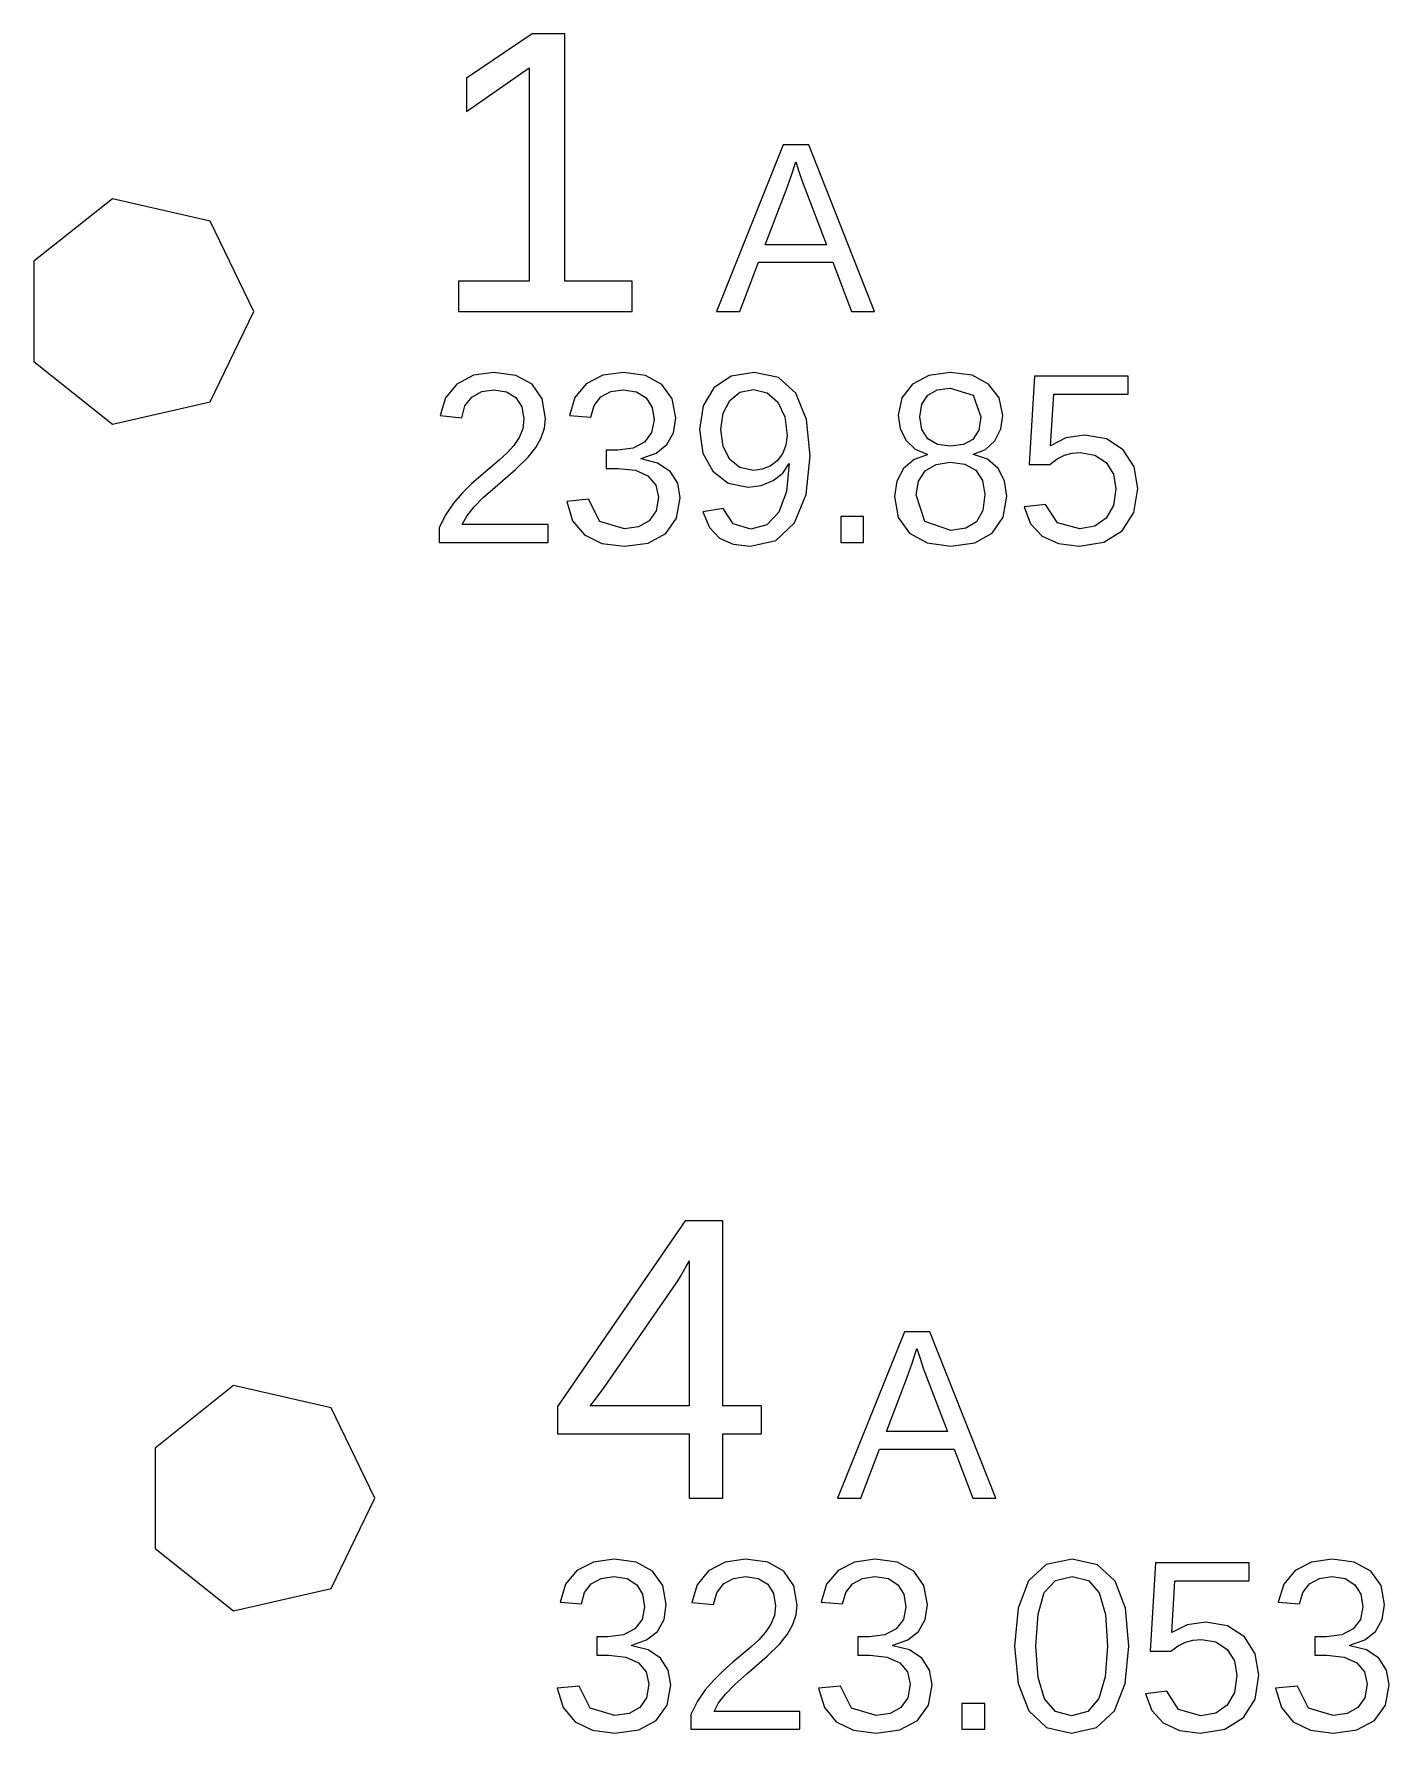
# Model space of a CAD drawing. Header units: metres. Extents: x 9 to 277, y -2 to 247.
# Drawn here: x 103.73 to 127.18, y 146.09 to 175.49 of the extents above; entities that cross this region are included whole.
import ezdxf

# ---------------------------------------------------------------- set-up
doc = ezdxf.new("R2010")
doc.units = ezdxf.units.M

msp = doc.modelspace()

# ---------------------------------------------------------------- linework, layer by layer
for p, q in [((112.35, 175.49), (111.216, 174.725)), ((112.916, 175.49), (112.35, 175.49)), ((112.916, 171.211), (112.916, 175.49)), ((111.216, 174.146), (112.299, 174.905)), ((111.216, 174.725), (111.216, 174.146)), ((112.299, 174.905), (112.299, 171.211)), ((116.699, 173.57), (115.542, 170.69)), ((117.14, 173.57), (116.699, 173.57)), ((118.278, 170.69), (117.14, 173.57)), ((116.834, 173.028), (116.914, 173.278)), ((116.914, 173.278), (116.968, 173.109)), ((116.747, 172.786), (116.834, 173.028)), ((116.968, 173.109), (117.024, 172.94)), ((117.024, 172.94), (117.444, 171.842)), ((105.089, 172.64), (103.732, 171.558)), ((106.781, 172.253), (105.089, 172.64)), ((116.386, 171.842), (116.747, 172.786)), ((107.534, 170.69), (106.781, 172.253)), ((117.444, 171.842), (116.386, 171.842)), ((103.732, 171.558), (103.732, 169.822)), ((115.944, 170.69), (116.269, 171.539)), ((116.269, 171.539), (117.558, 171.539)), ((117.558, 171.539), (117.881, 170.69)), ((112.299, 171.211), (111.076, 171.211)), ((111.076, 171.211), (111.076, 170.69)), ((114.084, 171.211), (112.916, 171.211)), ((114.084, 170.69), (114.084, 171.211)), ((106.781, 169.126), (107.534, 170.69)), ((111.076, 170.69), (114.084, 170.69)), ((115.542, 170.69), (115.944, 170.69)), ((117.881, 170.69), (118.278, 170.69)), ((103.732, 169.822), (105.089, 168.74)), ((111.049, 169.431), (110.852, 169.193)), ((111.335, 169.583), (111.049, 169.431)), ((111.691, 169.634), (111.335, 169.583)), ((112.072, 169.582), (111.691, 169.634)), ((112.353, 169.427), (112.072, 169.582)), ((112.527, 169.176), (112.353, 169.427)), ((113.29, 169.437), (113.092, 169.201)), ((113.576, 169.585), (113.29, 169.437)), ((113.933, 169.634), (113.576, 169.585)), ((114.314, 169.582), (113.933, 169.634)), ((114.599, 169.426), (114.314, 169.582)), ((114.777, 169.178), (114.599, 169.426)), ((115.499, 169.369), (115.31, 169.055)), ((115.799, 169.568), (115.499, 169.369)), ((116.197, 169.634), (115.799, 169.568)), ((116.614, 169.544), (116.197, 169.634)), ((116.917, 169.273), (116.614, 169.544)), ((118.932, 169.428), (118.75, 169.191)), ((119.218, 169.582), (118.932, 169.428)), ((119.587, 169.634), (119.218, 169.582)), ((119.362, 169.331), (119.587, 169.362)), ((119.964, 169.583), (119.587, 169.634)), ((119.587, 169.362), (119.983, 169.238)), ((120.251, 169.432), (119.964, 169.583)), ((120.434, 169.195), (120.251, 169.432)), ((121.046, 169.57), (120.951, 168.041)), ((122.666, 169.57), (121.046, 169.57)), ((122.666, 169.259), (122.666, 169.57)), ((105.089, 168.74), (106.781, 169.126)), ((110.852, 169.193), (110.759, 168.885)), ((111.19, 169.053), (111.309, 169.206)), ((111.309, 169.206), (111.48, 169.301)), ((111.48, 169.301), (111.691, 169.333)), ((111.691, 169.333), (111.908, 169.3)), ((111.908, 169.3), (112.072, 169.2)), ((112.072, 169.2), (112.175, 169.04)), ((112.585, 168.838), (112.527, 169.176)), ((113.092, 169.201), (113, 168.888)), ((113.423, 169.06), (113.54, 169.209)), ((113.54, 169.209), (113.712, 169.302)), ((113.712, 169.302), (113.929, 169.333)), ((113.929, 169.333), (114.16, 169.298)), ((114.16, 169.298), (114.327, 169.192)), ((114.327, 169.192), (114.427, 169.026)), ((114.837, 168.848), (114.777, 169.178)), ((115.657, 168.929), (115.771, 169.149)), ((115.771, 169.149), (115.949, 169.29)), ((115.949, 169.29), (116.184, 169.337)), ((116.184, 169.337), (116.422, 169.282)), ((116.422, 169.282), (116.606, 169.118)), ((116.606, 169.118), (116.723, 168.864)), ((117.1, 168.821), (116.917, 169.273)), ((118.75, 169.191), (118.689, 168.891)), ((119.063, 168.867), (119.097, 169.083)), ((119.097, 169.083), (119.197, 169.238)), ((119.197, 169.238), (119.362, 169.331)), ((119.983, 169.238), (120.115, 168.867)), ((120.495, 168.887), (120.434, 169.195)), ((121.325, 168.363), (121.379, 169.259)), ((121.379, 169.259), (122.666, 169.259)), ((110.759, 168.885), (111.133, 168.85)), ((111.133, 168.85), (111.19, 169.053)), ((112.175, 169.04), (112.209, 168.826)), ((112.209, 168.826), (112.189, 168.658)), ((112.566, 168.669), (112.585, 168.838)), ((113, 168.888), (113.368, 168.86)), ((113.368, 168.86), (113.423, 169.06)), ((114.461, 168.81), (114.42, 168.592)), ((114.427, 169.026), (114.461, 168.81)), ((114.799, 168.59), (114.837, 168.848)), ((115.31, 169.055), (115.248, 168.643)), ((115.62, 168.643), (115.657, 168.929)), ((116.723, 168.864), (116.763, 168.539)), ((117.162, 168.188), (117.1, 168.821)), ((118.689, 168.891), (118.723, 168.658)), ((119.098, 168.646), (119.063, 168.867)), ((120.115, 168.867), (120.082, 168.633)), ((120.461, 168.654), (120.495, 168.887)), ((112.129, 168.508), (112.037, 168.371)), ((112.189, 168.658), (112.129, 168.508)), ((112.415, 168.335), (112.509, 168.502)), ((112.509, 168.502), (112.566, 168.669)), ((114.42, 168.592), (114.296, 168.428)), ((114.684, 168.385), (114.799, 168.59)), ((115.248, 168.643), (115.305, 168.238)), ((115.657, 168.351), (115.62, 168.643)), ((116.763, 168.539), (116.743, 168.372)), ((118.723, 168.658), (118.823, 168.457)), ((119.201, 168.485), (119.098, 168.646)), ((119.368, 168.387), (119.201, 168.485)), ((120.082, 168.633), (119.981, 168.475)), ((120.359, 168.452), (120.461, 168.654)), ((121.59, 168.5), (121.325, 168.363)), ((121.913, 168.546), (121.59, 168.5)), ((122.29, 168.482), (121.913, 168.546)), ((122.582, 168.291), (122.29, 168.482)), ((111.92, 168.24), (111.783, 168.113)), ((112.037, 168.371), (111.92, 168.24)), ((112.283, 168.168), (112.415, 168.335)), ((113.833, 168.29), (113.635, 168.29)), ((113.635, 168.29), (113.635, 167.973)), ((114.098, 168.324), (113.833, 168.29)), ((114.296, 168.428), (114.098, 168.324)), ((114.24, 168.144), (114.496, 168.236)), ((114.496, 168.236), (114.684, 168.385)), ((115.305, 168.238), (115.478, 167.922)), ((115.771, 168.127), (115.657, 168.351)), ((116.685, 168.225), (116.593, 168.103)), ((116.743, 168.372), (116.685, 168.225)), ((117.095, 167.522), (117.162, 168.188)), ((118.823, 168.457), (118.983, 168.304)), ((119.19, 168.208), (118.964, 168.127)), ((118.983, 168.304), (119.19, 168.216)), ((119.19, 168.216), (119.19, 168.208)), ((119.591, 168.354), (119.368, 168.387)), ((119.817, 168.384), (119.591, 168.354)), ((119.981, 168.475), (119.817, 168.384)), ((119.989, 168.22), (120.199, 168.301)), ((119.989, 168.212), (119.989, 168.22)), ((120.232, 168.129), (119.989, 168.212)), ((120.199, 168.301), (120.359, 168.452)), ((121.436, 168.137), (121.563, 168.2)), ((121.563, 168.2), (121.695, 168.235)), ((121.695, 168.235), (121.837, 168.247)), ((121.837, 168.247), (122.09, 168.203)), ((122.09, 168.203), (122.285, 168.073)), ((122.77, 167.997), (122.582, 168.291)), ((111.783, 168.113), (111.468, 167.851)), ((111.712, 167.65), (112.066, 167.955)), ((112.066, 167.955), (112.283, 168.168)), ((113.635, 167.973), (113.841, 167.973)), ((113.841, 167.973), (114.138, 167.94)), ((114.138, 167.94), (114.357, 167.841)), ((114.24, 168.136), (114.24, 168.144)), ((114.524, 168.064), (114.24, 168.136)), ((114.738, 167.919), (114.524, 168.064)), ((114.871, 167.714), (114.738, 167.919)), ((115.478, 167.922), (115.747, 167.718)), ((115.948, 167.985), (115.771, 168.127)), ((116.18, 167.938), (115.948, 167.985)), ((116.332, 167.957), (116.18, 167.938)), ((116.473, 168.013), (116.332, 167.957)), ((116.593, 168.103), (116.473, 168.013)), ((116.69, 167.889), (116.8, 168.054)), ((116.8, 168.054), (116.751, 167.572)), ((118.781, 167.969), (118.662, 167.75)), ((118.964, 168.127), (118.781, 167.969)), ((119.039, 167.75), (119.155, 167.929)), ((119.155, 167.929), (119.341, 168.042)), ((119.341, 168.042), (119.587, 168.08)), ((119.587, 168.08), (119.84, 168.045)), ((119.84, 168.045), (120.028, 167.939)), ((120.028, 167.939), (120.147, 167.765)), ((120.414, 167.972), (120.232, 168.129)), ((120.528, 167.755), (120.414, 167.972)), ((120.951, 168.041), (121.309, 168.041)), ((121.309, 168.041), (121.436, 168.137)), ((122.285, 168.073), (122.41, 167.873)), ((122.832, 167.627), (122.77, 167.997)), ((111.305, 167.707), (111.146, 167.549)), ((111.468, 167.851), (111.305, 167.707)), ((111.503, 167.466), (111.712, 167.65)), ((114.357, 167.841), (114.491, 167.683)), ((114.491, 167.683), (114.536, 167.474)), ((114.916, 167.462), (114.871, 167.714)), ((115.747, 167.718), (116.093, 167.65)), ((116.093, 167.65), (116.317, 167.677)), ((116.317, 167.677), (116.523, 167.76)), ((116.523, 167.76), (116.69, 167.889)), ((118.662, 167.75), (118.622, 167.485)), ((119, 167.514), (119.039, 167.75)), ((120.147, 167.765), (120.186, 167.523)), ((120.566, 167.489), (120.528, 167.755)), ((122.41, 167.873), (122.452, 167.619)), ((122.452, 167.619), (122.411, 167.33)), ((122.765, 167.21), (122.832, 167.627)), ((110.993, 167.373), (110.856, 167.175)), ((111.146, 167.549), (110.993, 167.373)), ((111.342, 167.301), (111.503, 167.466)), ((113.33, 167.437), (112.952, 167.402)), ((112.952, 167.402), (113.053, 167.065)), ((113.521, 167.056), (113.33, 167.437)), ((114.536, 167.474), (114.497, 167.236)), ((114.853, 167.108), (114.916, 167.462)), ((116.751, 167.572), (116.62, 167.215)), ((116.894, 167.03), (117.095, 167.522)), ((118.622, 167.485), (118.687, 167.12)), ((119.15, 167.053), (119, 167.514)), ((120.186, 167.523), (120.15, 167.242)), ((120.504, 167.126), (120.566, 167.489)), ((121.237, 167.35), (120.868, 167.307)), ((120.868, 167.307), (120.978, 167.015)), ((121.442, 167.031), (121.237, 167.35)), ((122.411, 167.33), (122.286, 167.11)), ((110.856, 167.175), (110.742, 166.948)), ((111.144, 167.001), (111.224, 167.148)), ((111.224, 167.148), (111.342, 167.301)), ((113.053, 167.065), (113.258, 166.822)), ((113.949, 166.929), (113.521, 167.056)), ((114.379, 167.066), (114.193, 166.963)), ((114.497, 167.236), (114.379, 167.066)), ((114.665, 166.844), (114.853, 167.108)), ((115.656, 167.278), (115.307, 167.223)), ((115.307, 167.223), (115.422, 166.951)), ((115.83, 167.01), (115.656, 167.278)), ((116.136, 166.921), (115.83, 167.01)), ((116.62, 167.215), (116.413, 166.994)), ((116.569, 166.727), (116.894, 167.03)), ((118.088, 167.138), (117.692, 167.138)), ((117.692, 167.138), (117.692, 166.69)), ((118.088, 166.69), (118.088, 167.138)), ((118.687, 167.12), (118.88, 166.849)), ((119.599, 166.9), (119.15, 167.053)), ((120.041, 167.049), (119.858, 166.937)), ((120.15, 167.242), (120.041, 167.049)), ((120.315, 166.853), (120.504, 167.126)), ((120.978, 167.015), (121.177, 166.801)), ((121.828, 166.925), (121.442, 167.031)), ((122.286, 167.11), (122.089, 166.971)), ((122.564, 166.893), (122.765, 167.21)), ((110.742, 166.948), (110.742, 166.69)), ((112.63, 167.001), (111.144, 167.001)), ((112.63, 166.69), (112.63, 167.001)), ((113.258, 166.822), (113.56, 166.675)), ((114.193, 166.963), (113.949, 166.929)), ((114.36, 166.68), (114.665, 166.844)), ((115.422, 166.951), (115.595, 166.767)), ((115.595, 166.767), (115.829, 166.661)), ((116.13, 166.626), (116.569, 166.727)), ((116.413, 166.994), (116.136, 166.921)), ((118.88, 166.849), (119.188, 166.682)), ((119.858, 166.937), (119.599, 166.9)), ((120.01, 166.683), (120.315, 166.853)), ((121.177, 166.801), (121.461, 166.67)), ((122.089, 166.971), (121.828, 166.925)), ((122.244, 166.693), (122.564, 166.893)), ((110.742, 166.69), (112.63, 166.69)), ((113.56, 166.675), (113.949, 166.626)), ((113.949, 166.626), (114.36, 166.68)), ((115.829, 166.661), (116.13, 166.626)), ((117.692, 166.69), (118.088, 166.69)), ((119.188, 166.682), (119.595, 166.626)), ((119.595, 166.626), (120.01, 166.683)), ((121.461, 166.67), (121.821, 166.626)), ((121.821, 166.626), (122.244, 166.693)), ((115.002, 154.951), (112.791, 151.74)), ((115.65, 154.951), (115.002, 154.951)), ((115.65, 151.751), (115.65, 154.951)), ((114.92, 153.986), (115.025, 154.172)), ((115.025, 154.172), (115.057, 154.231)), ((115.057, 154.231), (115.071, 154.26)), ((115.071, 154.26), (115.071, 151.751)), ((113.598, 152.068), (114.84, 153.859)), ((114.84, 153.859), (114.875, 153.912)), ((114.875, 153.912), (114.92, 153.986)), ((118.795, 153.031), (117.638, 150.151)), ((119.236, 153.031), (118.795, 153.031)), ((120.374, 150.151), (119.236, 153.031)), ((118.93, 152.489), (119.01, 152.739)), ((119.01, 152.739), (119.064, 152.57)), ((118.843, 152.247), (118.93, 152.489)), ((119.064, 152.57), (119.121, 152.401)), ((119.121, 152.401), (119.54, 151.303)), ((107.185, 152.101), (105.828, 151.019)), ((108.877, 151.715), (107.185, 152.101)), ((113.412, 151.818), (113.598, 152.068)), ((118.482, 151.303), (118.843, 152.247)), ((112.791, 151.74), (112.791, 151.267)), ((113.357, 151.751), (113.412, 151.818)), ((115.071, 151.751), (113.357, 151.751)), ((116.324, 151.751), (115.65, 151.751)), ((116.324, 151.267), (116.324, 151.751)), ((109.63, 150.151), (108.877, 151.715)), ((112.791, 151.267), (115.071, 151.267)), ((115.071, 151.267), (115.071, 150.151)), ((115.65, 151.267), (116.324, 151.267)), ((115.65, 150.151), (115.65, 151.267)), ((119.54, 151.303), (118.482, 151.303)), ((105.828, 151.019), (105.828, 149.283)), ((118.04, 150.151), (118.365, 151)), ((118.365, 151), (119.654, 151)), ((119.654, 151), (119.977, 150.151)), ((108.877, 148.587), (109.63, 150.151)), ((115.071, 150.151), (115.65, 150.151)), ((117.638, 150.151), (118.04, 150.151)), ((119.977, 150.151), (120.374, 150.151)), ((105.828, 149.283), (107.185, 148.201)), ((113.769, 149.095), (113.412, 149.046)), ((114.15, 149.043), (113.769, 149.095)), ((116.047, 149.095), (115.691, 149.044)), ((116.428, 149.043), (116.047, 149.095)), ((118.289, 149.095), (117.932, 149.046)), ((118.67, 149.043), (118.289, 149.095)), ((121.697, 149.095), (121.249, 149.001)), ((122.135, 149), (121.697, 149.095)), ((126.197, 149.095), (125.84, 149.046)), ((126.578, 149.043), (126.197, 149.095)), ((113.126, 148.898), (112.929, 148.662)), ((113.412, 149.046), (113.126, 148.898)), ((113.548, 148.763), (113.765, 148.794)), ((113.765, 148.794), (113.997, 148.759)), ((114.435, 148.887), (114.15, 149.043)), ((114.614, 148.639), (114.435, 148.887)), ((115.405, 148.892), (115.208, 148.654)), ((115.691, 149.044), (115.405, 148.892)), ((115.836, 148.762), (116.047, 148.794)), ((116.047, 148.794), (116.264, 148.761)), ((116.709, 148.888), (116.428, 149.043)), ((116.883, 148.637), (116.709, 148.888)), ((117.646, 148.898), (117.448, 148.662)), ((117.932, 149.046), (117.646, 148.898)), ((118.068, 148.763), (118.285, 148.794)), ((118.285, 148.794), (118.516, 148.759)), ((118.955, 148.887), (118.67, 149.043)), ((119.133, 148.639), (118.955, 148.887)), ((121.249, 149.001), (120.939, 148.719)), ((121.409, 148.728), (121.697, 148.798)), ((121.697, 148.798), (121.977, 148.727)), ((122.44, 148.715), (122.135, 149)), ((123.142, 149.031), (123.047, 147.502)), ((124.762, 149.031), (123.142, 149.031)), ((124.762, 148.72), (124.762, 149.031)), ((125.554, 148.898), (125.357, 148.662)), ((125.84, 149.046), (125.554, 148.898)), ((125.976, 148.763), (126.193, 148.794)), ((126.193, 148.794), (126.424, 148.759)), ((126.863, 148.887), (126.578, 149.043)), ((127.042, 148.639), (126.863, 148.887)), ((107.185, 148.201), (108.877, 148.587)), ((112.929, 148.662), (112.836, 148.349)), ((113.204, 148.321), (113.259, 148.521)), ((113.259, 148.521), (113.376, 148.67)), ((113.376, 148.67), (113.548, 148.763)), ((113.997, 148.759), (114.163, 148.653)), ((114.163, 148.653), (114.264, 148.488)), ((114.264, 148.488), (114.297, 148.271)), ((114.673, 148.309), (114.614, 148.639)), ((115.208, 148.654), (115.115, 148.346)), ((115.489, 148.311), (115.546, 148.515)), ((115.546, 148.515), (115.665, 148.667)), ((115.665, 148.667), (115.836, 148.762)), ((116.264, 148.761), (116.428, 148.661)), ((116.428, 148.661), (116.531, 148.501)), ((116.531, 148.501), (116.565, 148.287)), ((116.941, 148.299), (116.883, 148.637)), ((117.448, 148.662), (117.356, 148.349)), ((117.724, 148.321), (117.779, 148.521)), ((117.779, 148.521), (117.896, 148.67)), ((117.896, 148.67), (118.068, 148.763)), ((118.516, 148.759), (118.683, 148.653)), ((118.683, 148.653), (118.783, 148.488)), ((118.783, 148.488), (118.817, 148.271)), ((119.193, 148.309), (119.133, 148.639)), ((120.939, 148.719), (120.76, 148.25)), ((121.106, 148.144), (121.215, 148.516)), ((121.215, 148.516), (121.409, 148.728)), ((121.977, 148.727), (122.165, 148.512)), ((122.165, 148.512), (122.273, 148.139)), ((122.62, 148.245), (122.44, 148.715)), ((123.421, 147.824), (123.475, 148.72)), ((123.475, 148.72), (124.762, 148.72)), ((125.357, 148.662), (125.264, 148.349)), ((125.632, 148.321), (125.687, 148.521)), ((125.687, 148.521), (125.804, 148.67)), ((125.804, 148.67), (125.976, 148.763)), ((126.424, 148.759), (126.591, 148.653)), ((126.591, 148.653), (126.692, 148.488)), ((126.692, 148.488), (126.725, 148.271)), ((127.101, 148.309), (127.042, 148.639)), ((112.836, 148.349), (113.204, 148.321)), ((114.297, 148.271), (114.256, 148.054)), ((114.635, 148.051), (114.673, 148.309)), ((115.115, 148.346), (115.489, 148.311)), ((116.565, 148.287), (116.545, 148.119)), ((116.922, 148.131), (116.941, 148.299)), ((117.356, 148.349), (117.724, 148.321)), ((118.817, 148.271), (118.776, 148.054)), ((119.155, 148.051), (119.193, 148.309)), ((120.76, 148.25), (120.7, 147.591)), ((122.68, 147.591), (122.62, 148.245)), ((125.264, 148.349), (125.632, 148.321)), ((126.725, 148.271), (126.684, 148.054)), ((127.063, 148.051), (127.101, 148.309)), ((114.256, 148.054), (114.132, 147.889)), ((114.52, 147.846), (114.635, 148.051)), ((116.485, 147.969), (116.393, 147.832)), ((116.545, 148.119), (116.485, 147.969)), ((116.771, 147.796), (116.865, 147.963)), ((116.865, 147.963), (116.922, 148.131)), ((118.776, 148.054), (118.652, 147.889)), ((119.04, 147.846), (119.155, 148.051)), ((121.069, 147.591), (121.106, 148.144)), ((122.273, 148.139), (122.308, 147.591)), ((123.686, 147.961), (123.421, 147.824)), ((124.009, 148.007), (123.686, 147.961)), ((124.386, 147.943), (124.009, 148.007)), ((124.678, 147.752), (124.386, 147.943)), ((126.684, 148.054), (126.56, 147.889)), ((126.948, 147.846), (127.063, 148.051)), ((113.669, 147.751), (113.471, 147.751)), ((113.471, 147.751), (113.471, 147.434)), ((113.935, 147.786), (113.669, 147.751)), ((114.132, 147.889), (113.935, 147.786)), ((114.076, 147.605), (114.333, 147.697)), ((114.076, 147.597), (114.076, 147.605)), ((114.333, 147.697), (114.52, 147.846)), ((116.276, 147.701), (116.139, 147.574)), ((116.393, 147.832), (116.276, 147.701)), ((116.422, 147.416), (116.639, 147.629)), ((116.639, 147.629), (116.771, 147.796)), ((118.189, 147.751), (117.991, 147.751)), ((117.991, 147.751), (117.991, 147.434)), ((118.454, 147.786), (118.189, 147.751)), ((118.652, 147.889), (118.454, 147.786)), ((118.596, 147.605), (118.852, 147.697)), ((118.596, 147.597), (118.596, 147.605)), ((118.852, 147.697), (119.04, 147.846)), ((123.532, 147.598), (123.659, 147.661)), ((123.659, 147.661), (123.791, 147.696)), ((123.791, 147.696), (123.933, 147.708)), ((123.933, 147.708), (124.186, 147.665)), ((124.186, 147.665), (124.381, 147.534)), ((124.866, 147.459), (124.678, 147.752)), ((126.097, 147.751), (125.899, 147.751)), ((125.899, 147.751), (125.899, 147.434)), ((126.362, 147.786), (126.097, 147.751)), ((126.56, 147.889), (126.362, 147.786)), ((126.504, 147.605), (126.761, 147.697)), ((126.504, 147.597), (126.504, 147.605)), ((126.761, 147.697), (126.948, 147.846)), ((113.471, 147.434), (113.677, 147.434)), ((113.677, 147.434), (113.975, 147.401)), ((113.975, 147.401), (114.193, 147.302)), ((114.361, 147.525), (114.076, 147.597)), ((114.574, 147.38), (114.361, 147.525)), ((114.708, 147.175), (114.574, 147.38)), ((115.824, 147.313), (115.661, 147.168)), ((116.139, 147.574), (115.824, 147.313)), ((116.068, 147.111), (116.422, 147.416)), ((117.991, 147.434), (118.197, 147.434)), ((118.197, 147.434), (118.494, 147.401)), ((118.494, 147.401), (118.713, 147.302)), ((118.88, 147.525), (118.596, 147.597)), ((119.094, 147.38), (118.88, 147.525)), ((119.227, 147.175), (119.094, 147.38)), ((120.7, 147.591), (120.762, 146.943)), ((121.106, 147.05), (121.069, 147.591)), ((122.308, 147.591), (122.271, 147.057)), ((122.617, 146.946), (122.68, 147.591)), ((123.047, 147.502), (123.405, 147.502)), ((123.405, 147.502), (123.532, 147.598)), ((124.381, 147.534), (124.506, 147.334)), ((124.506, 147.334), (124.548, 147.08)), ((124.928, 147.088), (124.866, 147.459)), ((125.899, 147.434), (126.105, 147.434)), ((126.105, 147.434), (126.403, 147.401)), ((126.403, 147.401), (126.621, 147.302)), ((126.789, 147.525), (126.504, 147.597)), ((127.002, 147.38), (126.789, 147.525)), ((127.136, 147.175), (127.002, 147.38)), ((114.193, 147.302), (114.328, 147.144)), ((114.328, 147.144), (114.372, 146.935)), ((114.752, 146.923), (114.708, 147.175)), ((115.661, 147.168), (115.502, 147.01)), ((115.859, 146.927), (116.068, 147.111)), ((118.713, 147.302), (118.847, 147.144)), ((118.847, 147.144), (118.892, 146.935)), ((119.272, 146.923), (119.227, 147.175)), ((121.217, 146.676), (121.106, 147.05)), ((122.271, 147.057), (122.158, 146.682)), ((124.548, 147.08), (124.507, 146.791)), ((124.861, 146.672), (124.928, 147.088)), ((126.621, 147.302), (126.755, 147.144)), ((126.755, 147.144), (126.8, 146.935)), ((127.18, 146.923), (127.136, 147.175)), ((113.166, 146.898), (112.788, 146.863)), ((112.788, 146.863), (112.889, 146.526)), ((113.358, 146.517), (113.166, 146.898)), ((114.372, 146.935), (114.333, 146.698)), ((114.69, 146.569), (114.752, 146.923)), ((115.349, 146.834), (115.212, 146.636)), ((115.502, 147.01), (115.349, 146.834)), ((115.58, 146.609), (115.698, 146.762)), ((115.698, 146.762), (115.859, 146.927)), ((117.686, 146.898), (117.308, 146.863)), ((117.308, 146.863), (117.409, 146.526)), ((117.877, 146.517), (117.686, 146.898)), ((118.892, 146.935), (118.853, 146.698)), ((119.209, 146.569), (119.272, 146.923)), ((120.762, 146.943), (120.946, 146.471)), ((122.428, 146.473), (122.617, 146.946)), ((123.333, 146.811), (122.964, 146.768)), ((122.964, 146.768), (123.074, 146.476)), ((123.538, 146.492), (123.333, 146.811)), ((124.507, 146.791), (124.382, 146.571)), ((125.594, 146.898), (125.216, 146.863)), ((125.216, 146.863), (125.317, 146.526)), ((125.785, 146.517), (125.594, 146.898)), ((126.8, 146.935), (126.761, 146.698)), ((127.117, 146.569), (127.18, 146.923)), ((112.889, 146.526), (113.094, 146.283)), ((113.785, 146.39), (113.358, 146.517)), ((114.215, 146.527), (114.03, 146.424)), ((114.333, 146.698), (114.215, 146.527)), ((114.501, 146.305), (114.69, 146.569)), ((115.212, 146.636), (115.098, 146.409)), ((115.5, 146.462), (115.58, 146.609)), ((116.986, 146.462), (115.5, 146.462)), ((116.986, 146.151), (116.986, 146.462)), ((117.409, 146.526), (117.614, 146.283)), ((118.305, 146.39), (117.877, 146.517)), ((118.735, 146.527), (118.549, 146.424)), ((118.853, 146.698), (118.735, 146.527)), ((119.021, 146.305), (119.209, 146.569)), ((120.185, 146.599), (119.789, 146.599)), ((119.789, 146.599), (119.789, 146.151)), ((120.185, 146.151), (120.185, 146.599)), ((120.946, 146.471), (121.255, 146.183)), ((121.41, 146.459), (121.217, 146.676)), ((121.688, 146.386), (121.41, 146.459)), ((121.966, 146.46), (121.688, 146.386)), ((122.158, 146.682), (121.966, 146.46)), ((122.117, 146.184), (122.428, 146.473)), ((123.074, 146.476), (123.273, 146.262)), ((123.924, 146.386), (123.538, 146.492)), ((124.185, 146.432), (123.924, 146.386)), ((124.382, 146.571), (124.185, 146.432)), ((124.66, 146.354), (124.861, 146.672)), ((125.317, 146.526), (125.522, 146.283)), ((126.213, 146.39), (125.785, 146.517)), ((126.643, 146.527), (126.458, 146.424)), ((126.761, 146.698), (126.643, 146.527)), ((126.929, 146.305), (127.117, 146.569)), ((113.094, 146.283), (113.396, 146.136)), ((113.396, 146.136), (113.785, 146.087)), ((114.03, 146.424), (113.785, 146.39)), ((113.785, 146.087), (114.197, 146.142)), ((114.197, 146.142), (114.501, 146.305)), ((115.098, 146.409), (115.098, 146.151)), ((115.098, 146.151), (116.986, 146.151)), ((117.614, 146.283), (117.916, 146.136)), ((117.916, 146.136), (118.305, 146.087)), ((118.549, 146.424), (118.305, 146.39)), ((118.305, 146.087), (118.716, 146.142)), ((118.716, 146.142), (119.021, 146.305)), ((119.789, 146.151), (120.185, 146.151)), ((121.255, 146.183), (121.685, 146.087)), ((121.685, 146.087), (122.117, 146.184)), ((123.273, 146.262), (123.557, 146.131)), ((123.917, 146.087), (124.34, 146.154)), ((124.34, 146.154), (124.66, 146.354)), ((125.522, 146.283), (125.824, 146.136)), ((125.824, 146.136), (126.213, 146.087)), ((126.458, 146.424), (126.213, 146.39)), ((126.213, 146.087), (126.625, 146.142)), ((126.625, 146.142), (126.929, 146.305)), ((123.557, 146.131), (123.917, 146.087))]:
    msp.add_line(p, q)

doc.saveas('drawing.dxf')
